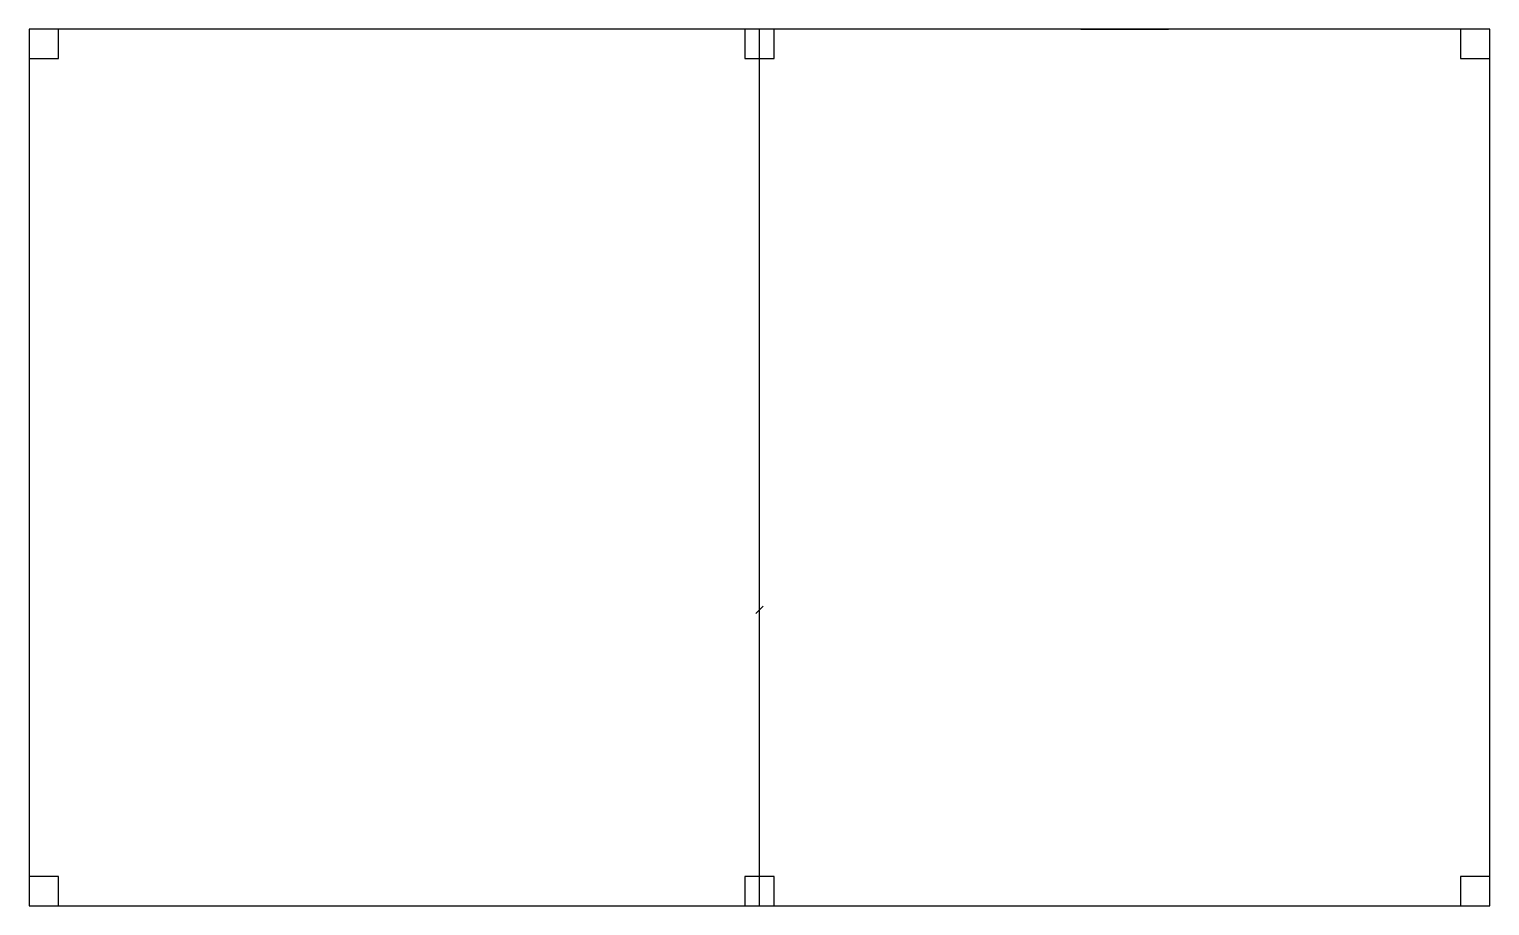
# Model space of a CAD drawing. Header units: metres. Extents: x 0 to 20000, y 0 to 12000.
import ezdxf

# ---------------------------------------------------------------- set-up
doc = ezdxf.new("R2010")
doc.units = ezdxf.units.M
for name, color, linetype in [('COLUMNS_EXPLODED', 2, 'Continuous'), ('DOOR_RAW', 3, 'Continuous'), ('WALL_UNSTRUCTURED', 1, 'Continuous'), ('WINDOW_RAW', 4, 'Continuous')]:
    doc.layers.add(name, color=color, linetype=linetype)

msp = doc.modelspace()

# ---------------------------------------------------------------- linework, layer by layer
at = {"layer": 'COLUMNS_EXPLODED'}
for points in [[(0, 11600), (400, 11600), (400, 12000), (0, 12000), (0, 11600)], [(9800, 11600), (10200, 11600), (10200, 12000), (9800, 12000), (9800, 11600)], [(19600, 11600), (20000, 11600), (20000, 12000), (19600, 12000), (19600, 11600)], [(0, 0), (400, 0), (400, 400), (0, 400), (0, 0)], [(9800, 0), (10200, 0), (10200, 400), (9800, 400), (9800, 0)], [(19600, 0), (20000, 0), (20000, 400), (19600, 400), (19600, 0)]]:
    msp.add_lwpolyline(points, close=True, dxfattribs=at)
at = {"layer": 'DOOR_RAW'}
msp.add_line((9950, 4000), (10050, 4100), dxfattribs=at)
at = {"layer": 'WALL_UNSTRUCTURED'}
for p, q in [((20000, 12000), (0, 12000)), ((0, 12000), (0, 0)), ((10000, 0), (10000, 12000)), ((20000, 0), (20000, 12000)), ((0, 0), (20000, 0))]:
    msp.add_line(p, q, dxfattribs=at)
at = {"layer": 'WINDOW_RAW'}
for p, q in [((14400, 12000), (15600, 12000)), ((4400, 0), (5600, 0))]:
    msp.add_line(p, q, dxfattribs=at)

doc.saveas('drawing.dxf')
